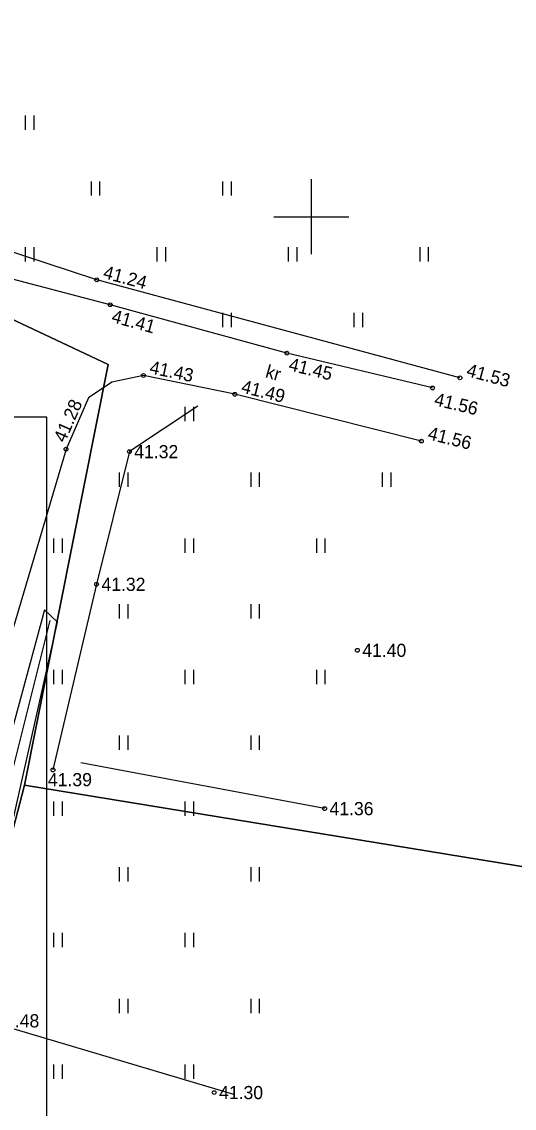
# Model space of a CAD drawing. Extents: x 627133 to 627587, y 6458748 to 6459130.
# Drawn here: x 627334.6 to 627360.8, y 6458902.6 to 6458960.4 of the extents above; entities that cross this region are included whole.
import ezdxf

# ---------------------------------------------------------------- set-up
doc = ezdxf.new("R2010")
doc.units = 0
for name, color, linetype in [('AED', 7, 'Continuous'), ('HALJASTUS', 7, 'Continuous'), ('KORGUS-EH2000', 7, 'Continuous'), ('MPOHULIIN', 7, 'Continuous'), ('PIIR', 7, 'Continuous'), ('TEE', 7, 'Continuous'), ('VORK', 7, 'Continuous'), ('VORMISTUS', 7, 'Continuous')]:
    doc.layers.add(name, color=color, linetype=linetype)

msp = doc.modelspace()

# ---------------------------------------------------------------- linework, layer by layer
at = {"layer": 'AED'}
for points in [[(627357.918, 6458941.425), (627338.573, 6458946.637), (627330.409, 6458949.309), (627330.729, 6458957.328)], [(627343.959, 6458939.919), (627340.314, 6458937.497), (627338.567, 6458930.435), (627336.245, 6458920.554)]]:
    msp.add_lwpolyline(points, dxfattribs=at)
at = {"layer": 'HALJASTUS'}
for p, q in [((627334.772, 6458955.381), (627334.772, 6458954.619)), ((627335.228, 6458955.381), (627335.228, 6458954.619)), ((627338.272, 6458951.881), (627338.272, 6458951.119)), ((627338.728, 6458951.881), (627338.728, 6458951.119)), ((627345.272, 6458951.881), (627345.272, 6458951.119)), ((627345.728, 6458951.881), (627345.728, 6458951.119)), ((627334.772, 6458948.381), (627334.772, 6458947.619)), ((627335.228, 6458948.381), (627335.228, 6458947.619)), ((627341.772, 6458948.381), (627341.772, 6458947.619)), ((627342.228, 6458948.381), (627342.228, 6458947.619)), ((627348.772, 6458948.381), (627348.772, 6458947.619)), ((627349.228, 6458948.381), (627349.228, 6458947.619)), ((627355.772, 6458948.381), (627355.772, 6458947.619)), ((627356.228, 6458948.381), (627356.228, 6458947.619)), ((627345.272, 6458944.881), (627345.272, 6458944.119)), ((627345.728, 6458944.881), (627345.728, 6458944.119)), ((627352.272, 6458944.881), (627352.272, 6458944.119)), ((627352.728, 6458944.881), (627352.728, 6458944.119)), ((627343.272, 6458939.881), (627343.272, 6458939.119)), ((627343.728, 6458939.881), (627343.728, 6458939.119)), ((627339.772, 6458936.381), (627339.772, 6458935.619)), ((627340.228, 6458936.381), (627340.228, 6458935.619)), ((627346.772, 6458936.381), (627346.772, 6458935.619)), ((627347.228, 6458936.381), (627347.228, 6458935.619)), ((627353.772, 6458936.381), (627353.772, 6458935.619)), ((627354.228, 6458936.381), (627354.228, 6458935.619)), ((627336.272, 6458932.881), (627336.272, 6458932.119)), ((627336.728, 6458932.881), (627336.728, 6458932.119)), ((627343.272, 6458932.881), (627343.272, 6458932.119)), ((627343.728, 6458932.881), (627343.728, 6458932.119)), ((627350.272, 6458932.881), (627350.272, 6458932.119)), ((627350.728, 6458932.881), (627350.728, 6458932.119)), ((627339.772, 6458929.381), (627339.772, 6458928.619)), ((627340.228, 6458929.381), (627340.228, 6458928.619)), ((627346.772, 6458929.381), (627346.772, 6458928.619)), ((627347.228, 6458929.381), (627347.228, 6458928.619)), ((627336.082, 6458928.507), (627331.23, 6458909.203)), ((627336.272, 6458925.881), (627336.272, 6458925.119)), ((627336.728, 6458925.881), (627336.728, 6458925.119)), ((627343.272, 6458925.881), (627343.272, 6458925.119)), ((627343.728, 6458925.881), (627343.728, 6458925.119)), ((627350.272, 6458925.881), (627350.272, 6458925.119)), ((627350.728, 6458925.881), (627350.728, 6458925.119)), ((627339.772, 6458922.381), (627339.772, 6458921.619)), ((627340.228, 6458922.381), (627340.228, 6458921.619)), ((627346.772, 6458922.381), (627346.772, 6458921.619)), ((627347.228, 6458922.381), (627347.228, 6458921.619)), ((627350.71, 6458918.498), (627337.736, 6458920.937)), ((627336.272, 6458918.881), (627336.272, 6458918.119)), ((627336.728, 6458918.881), (627336.728, 6458918.119)), ((627343.272, 6458918.881), (627343.272, 6458918.119)), ((627343.728, 6458918.881), (627343.728, 6458918.119)), ((627339.772, 6458915.381), (627339.772, 6458914.619)), ((627340.228, 6458915.381), (627340.228, 6458914.619)), ((627346.772, 6458915.381), (627346.772, 6458914.619)), ((627347.228, 6458915.381), (627347.228, 6458914.619)), ((627336.272, 6458911.881), (627336.272, 6458911.119)), ((627336.728, 6458911.881), (627336.728, 6458911.119)), ((627343.272, 6458911.881), (627343.272, 6458911.119)), ((627343.728, 6458911.881), (627343.728, 6458911.119)), ((627339.772, 6458908.381), (627339.772, 6458907.619)), ((627340.228, 6458908.381), (627340.228, 6458907.619)), ((627346.772, 6458908.381), (627346.772, 6458907.619)), ((627347.228, 6458908.381), (627347.228, 6458907.619)), ((627336.272, 6458904.881), (627336.272, 6458904.119)), ((627336.728, 6458904.881), (627336.728, 6458904.119)), ((627343.272, 6458904.881), (627343.272, 6458904.119)), ((627343.728, 6458904.881), (627343.728, 6458904.119))]:
    msp.add_line(p, q, dxfattribs=at)
msp.add_lwpolyline([(627336.479, 6458928.413), (627335.793, 6458929.079), (627332.388, 6458916.553), (627330.362, 6458908.999), (627332.061, 6458908.817), (627336.479, 6458928.413)], dxfattribs=at)
at = {"layer": 'KORGUS-EH2000'}
for centre in [(627338.573, 6458946.637), (627339.298, 6458945.312), (627348.703, 6458942.738), (627341.059, 6458941.546), (627357.918, 6458941.425), (627356.453, 6458940.884), (627345.93, 6458940.546), (627355.861, 6458938.057), (627336.941, 6458937.627), (627340.314, 6458937.497), (627338.567, 6458930.435), (627352.455, 6458926.922), (627336.245, 6458920.554), (627350.71, 6458918.498), (627344.83, 6458903.387)]:
    msp.add_circle(centre, 0.1, dxfattribs=at)
at = {"layer": 'MPOHULIIN'}
msp.add_lwpolyline([(627345.868, 6458903.285), (627332.801, 6458907.166), (627329.487, 6458953.554), (627293.886, 6458959.993)], dxfattribs=at)
at = {"layer": 'PIIR'}
for points in [[(627426.5, 6459014), (627422.73, 6458970.87), (627498.55, 6458982.12), (627506.59, 6458981.92), (627555.52, 6458985.11), (627573.88, 6458987.44), (627571.98, 6458981.03), (627566.95, 6458964.38), (627506.79, 6458963.08), (627506.83, 6458921.33), (627436.43, 6458920.1), (627432.98, 6458903.7), (627334.72, 6458919.75), (627339.19, 6458942.13), (627329.33, 6458946.77), (627331.74, 6459030.26)], [(627174.38, 6458824.88), (627206.39, 6458908.29), (627279.7, 6458885.82), (627301.44, 6458951.41), (627329.33, 6458946.77), (627339.19, 6458942.13), (627334.72, 6458919.75), (627323.8, 6458877.72), (627318.8, 6458877.13), (627302.69, 6458795.02)], [(627174.38, 6458824.88), (627206.39, 6458908.29), (627279.7, 6458885.82), (627301.44, 6458951.41), (627329.33, 6458946.77), (627339.19, 6458942.13), (627334.72, 6458919.75), (627323.8, 6458877.72), (627318.8, 6458877.13), (627302.69, 6458795.02)], [(627279.7, 6458885.82), (627301.44, 6458951.41), (627329.33, 6458946.77), (627339.19, 6458942.13), (627334.72, 6458919.75), (627323.8, 6458877.72), (627318.8, 6458877.13), (627302.69, 6458795.02), (627174.38, 6458824.88), (627206.39, 6458908.29)], [(627161.4, 6458827.92), (627174.38, 6458824.88), (627302.69, 6458795.02), (627318.8, 6458877.13), (627323.8, 6458877.72), (627334.72, 6458919.75), (627432.98, 6458903.7), (627436.43, 6458920.1), (627506.83, 6458921.33), (627541.66, 6458916.43), (627587.13, 6458910.17), (627584.38, 6458905.97), (627570.31, 6458883.8), (627551.13, 6458859.24), (627543.91, 6458837.76), (627493.62, 6458851.82), (627441.3, 6458850.9), (627448.5, 6458748.94), (627150.69, 6458748.2), (627145.1, 6458749.46), (627158.71, 6458819.69)]]:
    msp.add_lwpolyline(points, close=True, dxfattribs=at)
msp.add_lwpolyline([(627334.72, 6458919.75), (627432.98, 6458903.7), (627436.43, 6458920.1), (627506.83, 6458921.33)], dxfattribs=at)
msp.add_lwpolyline([(627334.72, 6458919.75), (627432.98, 6458903.7), (627436.43, 6458920.1), (627506.83, 6458921.33)], dxfattribs=at)
at = {"layer": 'TEE'}
for points in [[(627356.453, 6458940.884), (627348.703, 6458942.738), (627339.298, 6458945.312), (627328.873, 6458948.032), (627323.76, 6458949.651), (627313.446, 6458952.769), (627298.945, 6458956.424), (627292.338, 6458957.827)], [(627355.861, 6458938.057), (627345.93, 6458940.546), (627341.059, 6458941.546), (627339.377, 6458941.189), (627338.142, 6458940.367), (627336.941, 6458937.627), (627333.828, 6458927.091), (627330.431, 6458917.918), (627326.221, 6458918.89), (627324.321, 6458918.489), (627321.895, 6458915.673), (627320.291, 6458916.406), (627321.71, 6458920.895), (627321.323, 6458922.499), (627319.659, 6458923.544), (627318.84, 6458923.752)]]:
    msp.add_lwpolyline(points, dxfattribs=at)
at = {"layer": 'VORK'}
for p, q in [((627350, 6458952), (627350, 6458948)), ((627348, 6458950), (627352, 6458950))]:
    msp.add_line(p, q, dxfattribs=at)
at = {"layer": 'VORMISTUS'}
for p, q in [((627335.912, 6458939.334), (627238.252, 6458939.334)), ((627335.912, 6458802.174), (627335.912, 6458939.334))]:
    msp.add_line(p, q, dxfattribs=at)

# ---------------------------------------------------------------- texts
at = {"layer": 'KORGUS-EH2000'}
for s, rotation, p in [(' 41.24', 344.91935, (627338.619, 6458946.806)), (' 41.41', 344.69448, (627339.067, 6458944.468)), (' 41.43', 348.40308, (627341.094, 6458941.717)), (' 41.45', 346.54605, (627348.5, 6458941.887)), (' 41.53', 344.91935, (627357.964, 6458941.594)), (' 41.49', 345.92494, (627345.973, 6458940.716)), (' 41.56', 346.54605, (627356.249, 6458940.033)), (' 41.28', 66.33674, (627336.781, 6458937.697)), (' 41.56', 345.92494, (627355.903, 6458938.226))]:
    msp.add_text(s, height=0.7, rotation=rotation, dxfattribs=at).set_placement(p)
for s, p in [(' 41.32', (627340.314, 6458937.147)), (' 41.32', (627338.567, 6458930.085)), (' 41.40', (627352.455, 6458926.572)), (' 41.39', (627335.716, 6458919.691)), (' 41.36', (627350.71, 6458918.148)), (' 41.48', (627332.913, 6458906.855)), (' 41.30', (627344.83, 6458903.037))]:
    msp.add_text(s, height=0.7, dxfattribs=at).set_placement(p)
at = {"layer": 'TEE'}
msp.add_text('kr', height=0.7, rotation=343.98763, dxfattribs=at).set_placement((627347.51, 6458941.46))

doc.saveas('drawing.dxf')
